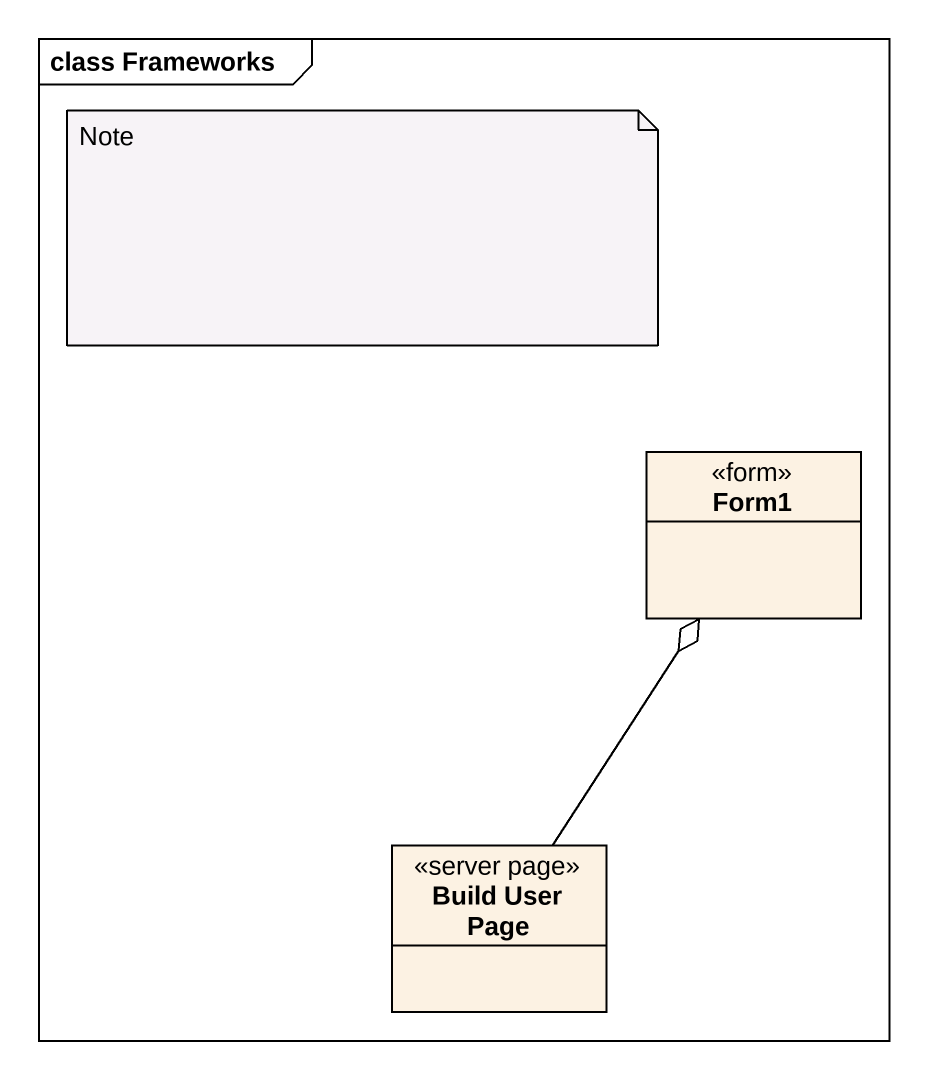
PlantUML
@startuml
mainframe class Frameworks
hide circle
hide empty members
class Form1 <<form>>
class "Build User Page" as Build_User_Page <<server page>>
Build_User_Page -up-o Form1
note as N1
  Note
end note
@enduml
